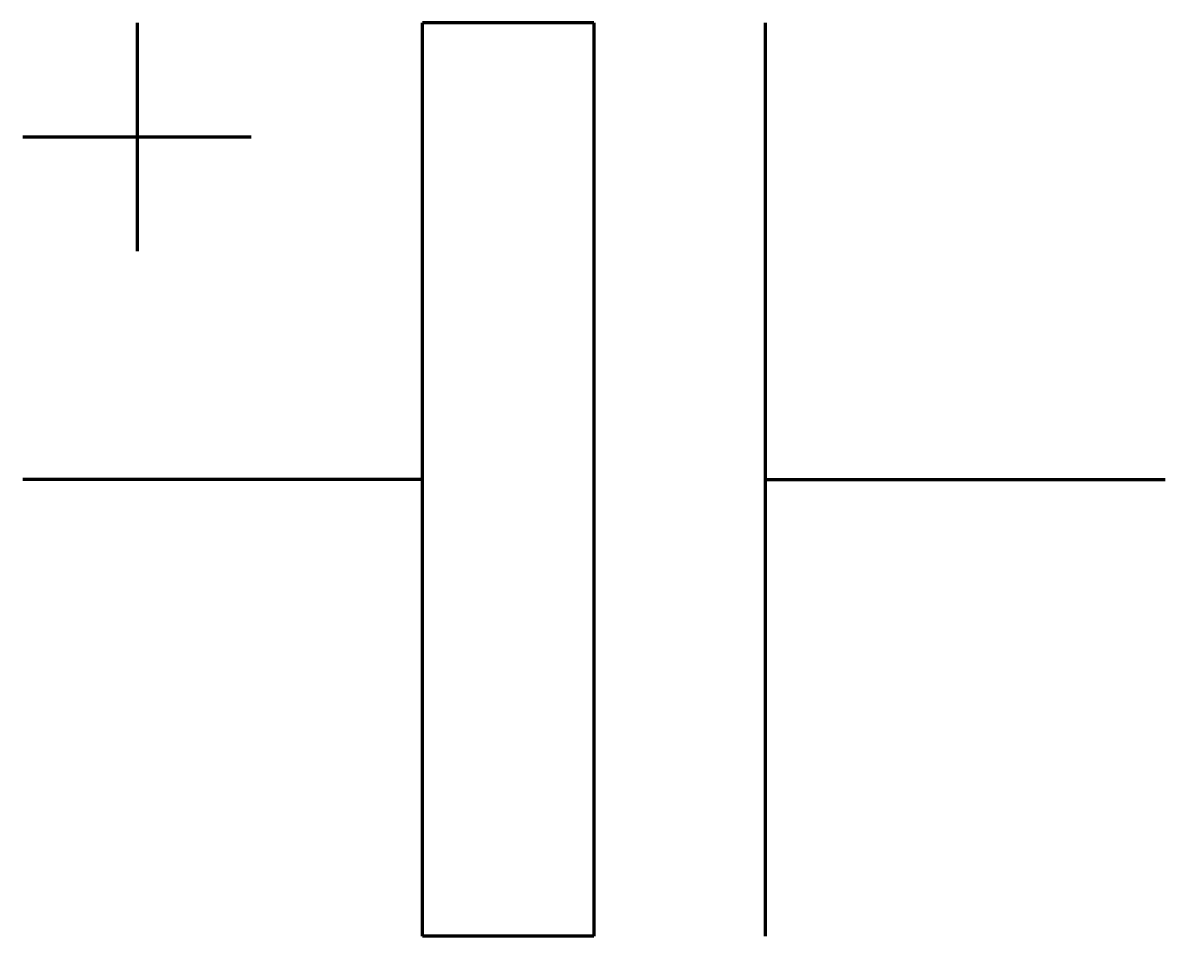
# Model space of a CAD drawing. Header units: millimetres. Extents: x 0 to 10, y -4 to 4.
import ezdxf

# ---------------------------------------------------------------- set-up
doc = ezdxf.new("R2010")
doc.units = ezdxf.units.MM
doc.layers.get('0').update_dxf_attribs({"linetype": 'CONTINUOUS', "lineweight": 0})

msp = doc.modelspace()

# ---------------------------------------------------------------- linework, layer by layer
at = {"color": 7, "linetype": 'CONTINUOUS', "lineweight": 70}
for p, q in [((1, 4), (1, 2)), ((3.5, -4), (3.5, 4)), ((5, 4), (3.5, 4)), ((5, 4), (5, -4)), ((6.5, -4), (6.5, 4)), ((2, 3), (0, 3)), ((3.5, 0), (0, 0)), ((6.5, 0), (10, 0)), ((5, -4), (3.5, -4))]:
    msp.add_line(p, q, dxfattribs=at)

doc.saveas('drawing.dxf')
